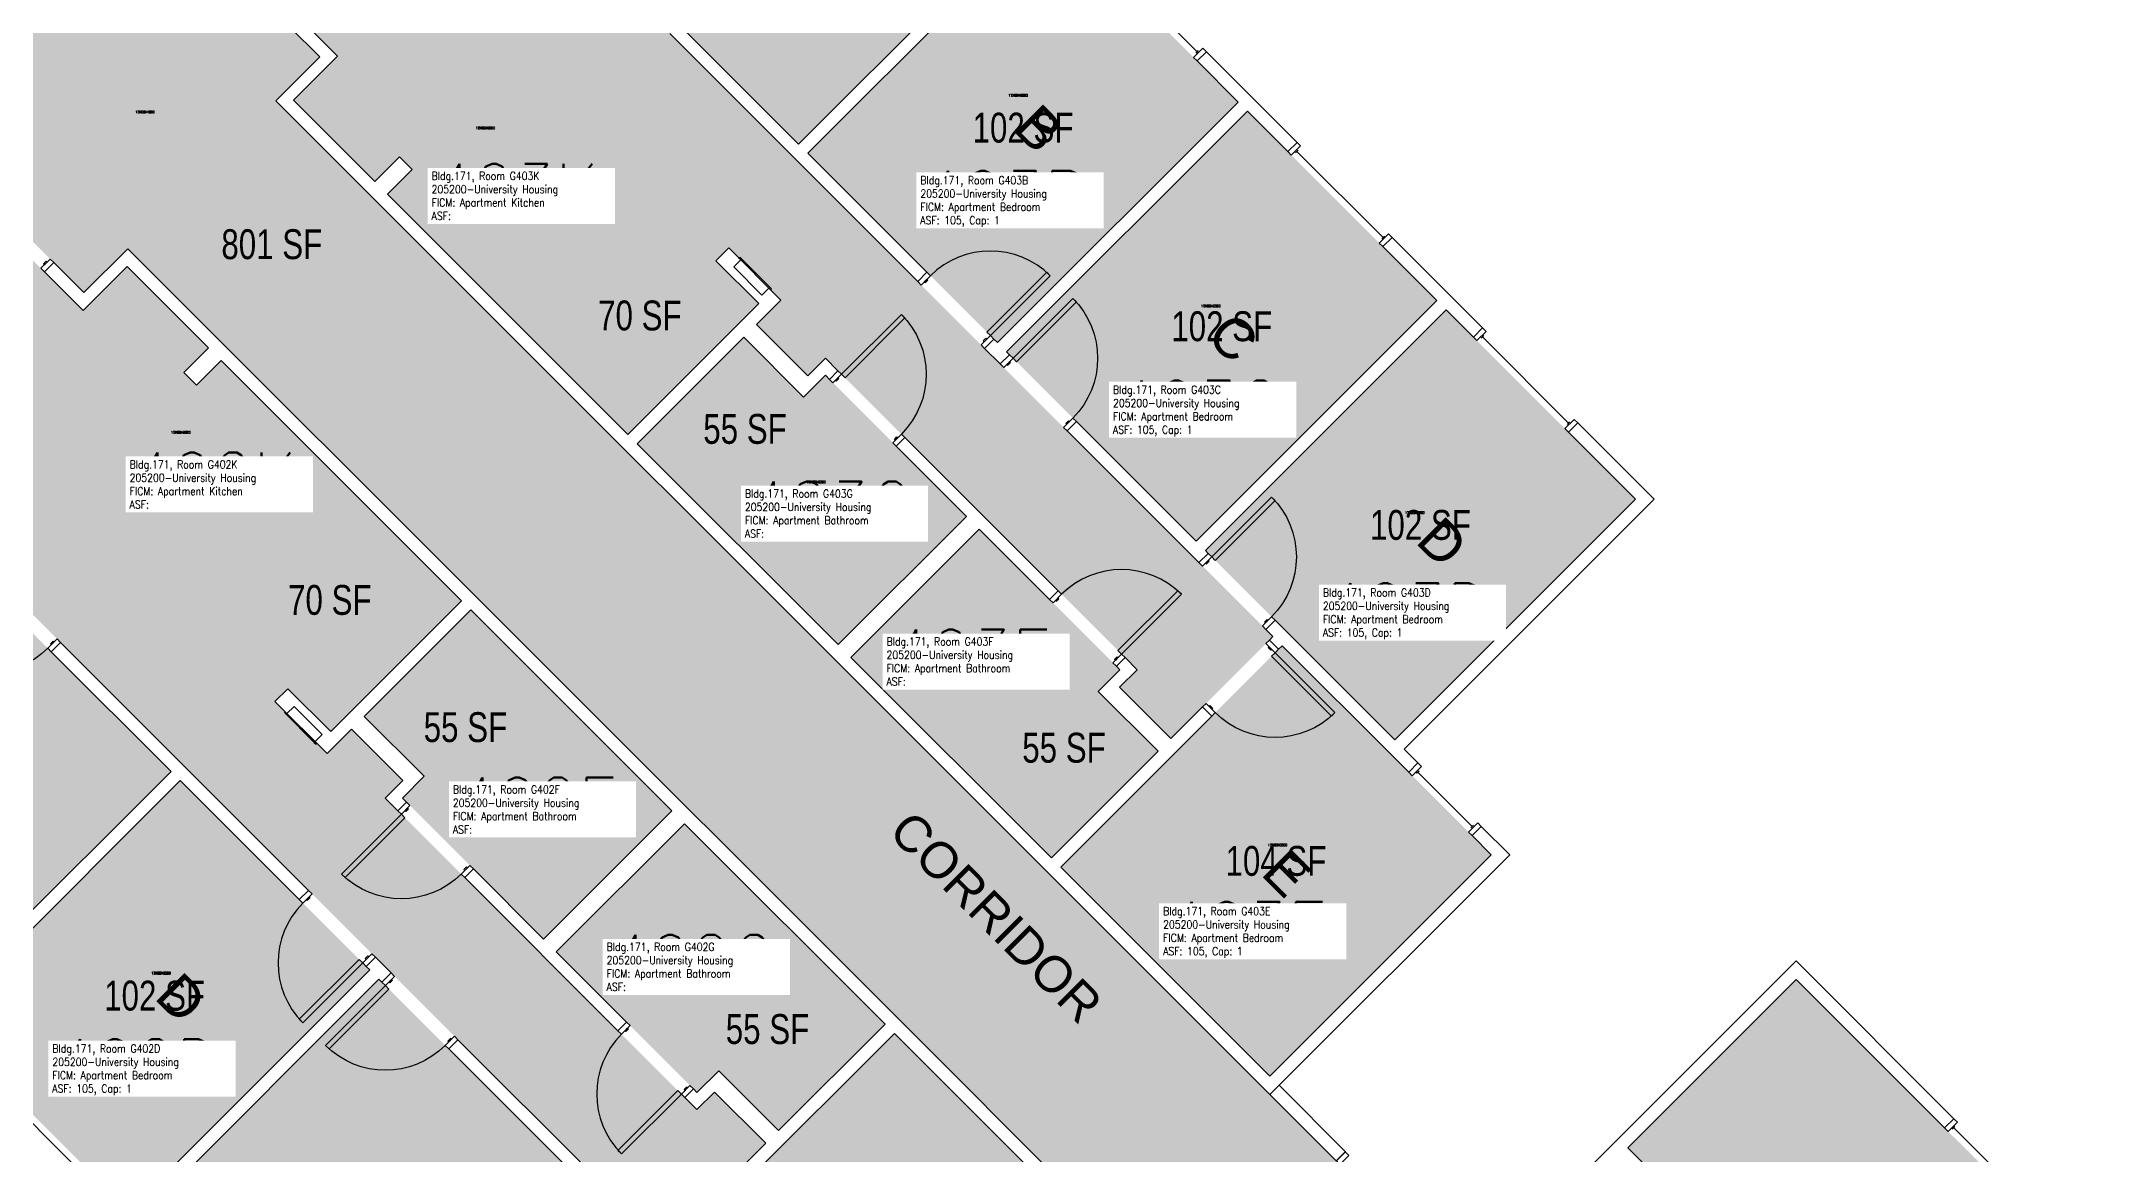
# Model space of a CAD drawing. Header units: inches. Extents: x 1062 to 4030, y -1482 to 1605.
# Drawn here: x 1840 to 2662, y -973 to -525 of the extents above; entities that cross this region are included whole.
import ezdxf
from ezdxf.enums import TextEntityAlignment as Align

# ---------------------------------------------------------------- set-up
doc = ezdxf.new("R2010")
doc.units = ezdxf.units.IN
doc.header["$LTSCALE"] = 192
doc.header["$MEASUREMENT"] = 0
for name, color, linetype in [('A-AREA-IDEN', 1, 'Continuous'), ('A-DOOR', 2, 'Continuous'), ('A-GLAZ', 1, 'Continuous'), ('A-IDEN-RNUM', 7, 'Continuous'), ('A-IDEN-SNUM', 4, 'Continuous'), ('A-IDEN-VNUM', 4, 'Continuous'), ('A-WALL', 5, 'Continuous'), ('AREA-TEXT', 3, 'Continuous'), ('E-POWER', 2, 'Continuous'), ('Rooms-Category-Color', 7, 'Continuous'), ('Rooms-College-Color', 7, 'Continuous'), ('Rooms-Department-Color', 7, 'Continuous'), ('Rooms-Division-Color', 7, 'Continuous'), ('Rooms-Information', 7, 'Continuous')]:
    doc.layers.add(name, color=color, linetype=linetype)
doc.styles.add('AREA', font='arial.ttf', dxfattribs={"width": 0.75, "height": 12})
doc.styles.add('Dimstyle', font='arial.ttf')
doc.styles.add('ROOMSNUMBER', font='txt.shx', dxfattribs={"height": 0.03})
doc.styles.add('ROOMVNUMBER', font='simplex.shx', dxfattribs={"width": 0.85})
doc.styles.get("Standard").update_dxf_attribs({"font": 'arial.ttf'})

msp = doc.modelspace()

# ---------------------------------------------------------------- hatches: boundary and pattern name
at = {"layer": 'Rooms-Category-Color', "true_color": 0xadadad}
msp.add_hatch(color=253, dxfattribs=at).paths.add_polyline_path([(1455.35, -189.39), (1460.61, -184.13), (1514.75, -129.99), (1746.97, -362.21), (1764.65, -344.53), (1822.86, -402.74), (1805.18, -420.42), (1892.5, -507.74), (1910.18, -490.06), (1951.98, -531.87), (1934.31, -549.55), (2432.22, -1047.46), (2389.79, -1089.89), (2369.99, -1070.09), (2352.98, -1087.11), (2346.3, -1080.38), (1874.91, -608.94), (1857.23, -626.62), (1815.42, -584.81), (1833.1, -567.14), (1745.78, -479.82), (1728.1, -497.5), (1669.89, -439.28), (1687.57, -421.61)])
at = {"layer": 'Rooms-Category-Color', "true_color": 0x728ef3}
for points in [[(1974.13, -581.95), (1941.47, -549.28), (1959.14, -531.6), (1913.89, -486.35), (1915.3, -484.94), (1911.86, -481.49), (1892.76, -500.58), (1875.81, -483.63), (1930.09, -429.36), (1947.03, -446.31), (1938.73, -454.62), (1942.17, -458.07), (1953.93, -446.31), (1933.53, -425.91), (2050.29, -309.15), (2146.11, -404.97), (2060.55, -490.53), (2334.82, -764.79), (2293.8, -805.81), (2273.21, -785.21), (2280.28, -778.14), (2155.07, -652.93), (2147.99, -660), (2127.4, -639.4), (2137.2, -629.6), (2116.25, -608.65), (2111.13, -613.78), (2031.84, -534.49), (1989.16, -577.18), (1984.03, -572.05)], [(2164.67, -393.83), (2241.04, -470.2), (2144.34, -566.89), (2067.97, -490.53)], [(2148.05, -570.61), (2224.15, -646.71), (2320.85, -550.01), (2244.75, -473.91)], [(1979.26, -587.08), (2075.78, -683.6), (2128.36, -631.01), (2031.84, -534.49)], [(1907.31, -648.77), (1874.64, -616.1), (1856.97, -633.78), (1811.71, -588.53), (1810.3, -589.94), (1806.85, -586.49), (1825.94, -567.4), (1808.99, -550.45), (1754.72, -604.72), (1771.67, -621.67), (1779.98, -613.36), (1783.43, -616.81), (1771.67, -628.57), (1751.28, -608.17), (1634.51, -724.93), (1730.33, -820.74), (1815.89, -735.18), (2090.16, -1009.45), (2131.17, -968.44), (2110.57, -947.85), (2103.5, -954.92), (1978.29, -829.7), (1985.36, -822.63), (1964.76, -802.04), (1954.96, -811.84), (1934.01, -790.89), (1939.14, -785.76), (1859.86, -706.48), (1902.54, -663.8), (1897.41, -658.67)], [(2227.87, -650.42), (2303.97, -726.52), (2400.66, -629.83), (2324.56, -553.72)], [(2307.68, -730.23), (2383.78, -806.34), (2480.48, -709.64), (2404.38, -633.54)], [(2079.49, -687.31), (2160.24, -768.05), (2211.77, -716.52), (2155.07, -659.82), (2146.32, -668.57), (2122.27, -644.53)], [(1912.44, -653.9), (2008.96, -750.42), (1956.38, -803), (1859.86, -706.48)], [(2165.36, -773.18), (2245.9, -853.71), (2288.68, -810.93), (2264.64, -786.89), (2273.39, -778.14), (2216.89, -721.65)], [(1719.19, -839.31), (1795.56, -915.67), (1892.25, -818.98), (1815.89, -742.61)], [(2012.67, -754.13), (2093.42, -834.88), (2041.88, -886.41), (1985.18, -829.7), (1993.93, -820.95), (1969.89, -796.91)], [(2338.53, -768.51), (2249.61, -857.43), (2333.58, -941.39), (2422.5, -852.48)], [(1895.97, -822.69), (1972.07, -898.79), (1875.37, -995.49), (1799.27, -919.39)], [(2098.54, -840), (2179.08, -920.54), (2136.3, -963.32), (2112.25, -939.27), (2103.5, -948.02), (2047.01, -891.53)], [(1975.78, -902.5), (2051.88, -978.61), (1955.19, -1075.3), (1879.09, -999.2)], [(2544.91, -902.59), (2477.3, -970.21), (2565.34, -1058.25), (2594.59, -1087.5), (2662.21, -1019.88)], [(2093.87, -1013.17), (2182.79, -924.25), (2266.76, -1008.22), (2177.84, -1097.14)]]:
    msp.add_hatch(color=171, dxfattribs=at).paths.add_polyline_path(points)
at = {"layer": 'Rooms-College-Color', "true_color": 0xadadad}
for points in [[(1455.35, -189.39), (1460.61, -184.13), (1514.75, -129.99), (1746.97, -362.21), (1764.65, -344.53), (1822.86, -402.74), (1805.18, -420.42), (1892.5, -507.74), (1910.18, -490.06), (1951.98, -531.87), (1934.31, -549.55), (2432.22, -1047.46), (2389.79, -1089.89), (2369.99, -1070.09), (2352.98, -1087.11), (2346.3, -1080.38), (1874.91, -608.94), (1857.23, -626.62), (1815.42, -584.81), (1833.1, -567.14), (1745.78, -479.82), (1728.1, -497.5), (1669.89, -439.28), (1687.57, -421.61)], [(1974.13, -581.95), (1941.47, -549.28), (1959.14, -531.6), (1913.89, -486.35), (1915.3, -484.94), (1911.86, -481.49), (1892.76, -500.58), (1875.81, -483.63), (1930.09, -429.36), (1947.03, -446.31), (1938.73, -454.62), (1942.17, -458.07), (1953.93, -446.31), (1933.53, -425.91), (2050.29, -309.15), (2146.11, -404.97), (2060.55, -490.53), (2334.82, -764.79), (2293.8, -805.81), (2273.21, -785.21), (2280.28, -778.14), (2155.07, -652.93), (2147.99, -660), (2127.4, -639.4), (2137.2, -629.6), (2116.25, -608.65), (2111.13, -613.78), (2031.84, -534.49), (1989.16, -577.18), (1984.03, -572.05)], [(2164.67, -393.83), (2241.04, -470.2), (2144.34, -566.89), (2067.97, -490.53)], [(2148.05, -570.61), (2224.15, -646.71), (2320.85, -550.01), (2244.75, -473.91)], [(1979.26, -587.08), (2075.78, -683.6), (2128.36, -631.01), (2031.84, -534.49)], [(1907.31, -648.77), (1874.64, -616.1), (1856.97, -633.78), (1811.71, -588.53), (1810.3, -589.94), (1806.85, -586.49), (1825.94, -567.4), (1808.99, -550.45), (1754.72, -604.72), (1771.67, -621.67), (1779.98, -613.36), (1783.43, -616.81), (1771.67, -628.57), (1751.28, -608.17), (1634.51, -724.93), (1730.33, -820.74), (1815.89, -735.18), (2090.16, -1009.45), (2131.17, -968.44), (2110.57, -947.85), (2103.5, -954.92), (1978.29, -829.7), (1985.36, -822.63), (1964.76, -802.04), (1954.96, -811.84), (1934.01, -790.89), (1939.14, -785.76), (1859.86, -706.48), (1902.54, -663.8), (1897.41, -658.67)], [(2227.87, -650.42), (2303.97, -726.52), (2400.66, -629.83), (2324.56, -553.72)], [(2307.68, -730.23), (2383.78, -806.34), (2480.48, -709.64), (2404.38, -633.54)], [(2079.49, -687.31), (2160.24, -768.05), (2211.77, -716.52), (2155.07, -659.82), (2146.32, -668.57), (2122.27, -644.53)], [(1912.44, -653.9), (2008.96, -750.42), (1956.38, -803), (1859.86, -706.48)], [(2165.36, -773.18), (2245.9, -853.71), (2288.68, -810.93), (2264.64, -786.89), (2273.39, -778.14), (2216.89, -721.65)], [(1719.19, -839.31), (1795.56, -915.67), (1892.25, -818.98), (1815.89, -742.61)], [(2012.67, -754.13), (2093.42, -834.88), (2041.88, -886.41), (1985.18, -829.7), (1993.93, -820.95), (1969.89, -796.91)], [(2338.53, -768.51), (2249.61, -857.43), (2333.58, -941.39), (2422.5, -852.48)], [(1895.97, -822.69), (1972.07, -898.79), (1875.37, -995.49), (1799.27, -919.39)], [(2098.54, -840), (2179.08, -920.54), (2136.3, -963.32), (2112.25, -939.27), (2103.5, -948.02), (2047.01, -891.53)], [(1975.78, -902.5), (2051.88, -978.61), (1955.19, -1075.3), (1879.09, -999.2)], [(2544.91, -902.59), (2477.3, -970.21), (2565.34, -1058.25), (2594.59, -1087.5), (2662.21, -1019.88)], [(2093.87, -1013.17), (2182.79, -924.25), (2266.76, -1008.22), (2177.84, -1097.14)]]:
    msp.add_hatch(color=253, dxfattribs=at).paths.add_polyline_path(points)
at = {"layer": 'Rooms-Department-Color', "true_color": 0xacacac}
msp.add_hatch(color=253, dxfattribs=at).paths.add_polyline_path([(1455.35, -189.39), (1460.61, -184.13), (1514.75, -129.99), (1746.97, -362.21), (1764.65, -344.53), (1822.86, -402.74), (1805.18, -420.42), (1892.5, -507.74), (1910.18, -490.06), (1951.98, -531.87), (1934.31, -549.55), (2432.22, -1047.46), (2389.79, -1089.89), (2369.99, -1070.09), (2352.98, -1087.11), (2346.3, -1080.38), (1874.91, -608.94), (1857.23, -626.62), (1815.42, -584.81), (1833.1, -567.14), (1745.78, -479.82), (1728.1, -497.5), (1669.89, -439.28), (1687.57, -421.61)])
at = {"layer": 'Rooms-Department-Color', "true_color": 0x604aed}
for points in [[(1974.13, -581.95), (1941.47, -549.28), (1959.14, -531.6), (1913.89, -486.35), (1915.3, -484.94), (1911.86, -481.49), (1892.76, -500.58), (1875.81, -483.63), (1930.09, -429.36), (1947.03, -446.31), (1938.73, -454.62), (1942.17, -458.07), (1953.93, -446.31), (1933.53, -425.91), (2050.29, -309.15), (2146.11, -404.97), (2060.55, -490.53), (2334.82, -764.79), (2293.8, -805.81), (2273.21, -785.21), (2280.28, -778.14), (2155.07, -652.93), (2147.99, -660), (2127.4, -639.4), (2137.2, -629.6), (2116.25, -608.65), (2111.13, -613.78), (2031.84, -534.49), (1989.16, -577.18), (1984.03, -572.05)], [(2164.67, -393.83), (2241.04, -470.2), (2144.34, -566.89), (2067.97, -490.53)], [(2148.05, -570.61), (2224.15, -646.71), (2320.85, -550.01), (2244.75, -473.91)], [(1979.26, -587.08), (2075.78, -683.6), (2128.36, -631.01), (2031.84, -534.49)], [(1907.31, -648.77), (1874.64, -616.1), (1856.97, -633.78), (1811.71, -588.53), (1810.3, -589.94), (1806.85, -586.49), (1825.94, -567.4), (1808.99, -550.45), (1754.72, -604.72), (1771.67, -621.67), (1779.98, -613.36), (1783.43, -616.81), (1771.67, -628.57), (1751.28, -608.17), (1634.51, -724.93), (1730.33, -820.74), (1815.89, -735.18), (2090.16, -1009.45), (2131.17, -968.44), (2110.57, -947.85), (2103.5, -954.92), (1978.29, -829.7), (1985.36, -822.63), (1964.76, -802.04), (1954.96, -811.84), (1934.01, -790.89), (1939.14, -785.76), (1859.86, -706.48), (1902.54, -663.8), (1897.41, -658.67)], [(2227.87, -650.42), (2303.97, -726.52), (2400.66, -629.83), (2324.56, -553.72)], [(2307.68, -730.23), (2383.78, -806.34), (2480.48, -709.64), (2404.38, -633.54)], [(2079.49, -687.31), (2160.24, -768.05), (2211.77, -716.52), (2155.07, -659.82), (2146.32, -668.57), (2122.27, -644.53)], [(1912.44, -653.9), (2008.96, -750.42), (1956.38, -803), (1859.86, -706.48)], [(2165.36, -773.18), (2245.9, -853.71), (2288.68, -810.93), (2264.64, -786.89), (2273.39, -778.14), (2216.89, -721.65)], [(1719.19, -839.31), (1795.56, -915.67), (1892.25, -818.98), (1815.89, -742.61)], [(2012.67, -754.13), (2093.42, -834.88), (2041.88, -886.41), (1985.18, -829.7), (1993.93, -820.95), (1969.89, -796.91)], [(2338.53, -768.51), (2249.61, -857.43), (2333.58, -941.39), (2422.5, -852.48)], [(1895.97, -822.69), (1972.07, -898.79), (1875.37, -995.49), (1799.27, -919.39)], [(2098.54, -840), (2179.08, -920.54), (2136.3, -963.32), (2112.25, -939.27), (2103.5, -948.02), (2047.01, -891.53)], [(1975.78, -902.5), (2051.88, -978.61), (1955.19, -1075.3), (1879.09, -999.2)], [(2544.91, -902.59), (2477.3, -970.21), (2565.34, -1058.25), (2594.59, -1087.5), (2662.21, -1019.88)], [(2093.87, -1013.17), (2182.79, -924.25), (2266.76, -1008.22), (2177.84, -1097.14)]]:
    msp.add_hatch(color=173, dxfattribs=at).paths.add_polyline_path(points)
at = {"layer": 'Rooms-Division-Color', "true_color": 0xadadad}
msp.add_hatch(color=253, dxfattribs=at).paths.add_polyline_path([(1455.35, -189.39), (1460.61, -184.13), (1514.75, -129.99), (1746.97, -362.21), (1764.65, -344.53), (1822.86, -402.74), (1805.18, -420.42), (1892.5, -507.74), (1910.18, -490.06), (1951.98, -531.87), (1934.31, -549.55), (2432.22, -1047.46), (2389.79, -1089.89), (2369.99, -1070.09), (2352.98, -1087.11), (2346.3, -1080.38), (1874.91, -608.94), (1857.23, -626.62), (1815.42, -584.81), (1833.1, -567.14), (1745.78, -479.82), (1728.1, -497.5), (1669.89, -439.28), (1687.57, -421.61)])
at = {"layer": 'Rooms-Division-Color', "true_color": 0x604aed}
for points in [[(1974.13, -581.95), (1941.47, -549.28), (1959.14, -531.6), (1913.89, -486.35), (1915.3, -484.94), (1911.86, -481.49), (1892.76, -500.58), (1875.81, -483.63), (1930.09, -429.36), (1947.03, -446.31), (1938.73, -454.62), (1942.17, -458.07), (1953.93, -446.31), (1933.53, -425.91), (2050.29, -309.15), (2146.11, -404.97), (2060.55, -490.53), (2334.82, -764.79), (2293.8, -805.81), (2273.21, -785.21), (2280.28, -778.14), (2155.07, -652.93), (2147.99, -660), (2127.4, -639.4), (2137.2, -629.6), (2116.25, -608.65), (2111.13, -613.78), (2031.84, -534.49), (1989.16, -577.18), (1984.03, -572.05)], [(2164.67, -393.83), (2241.04, -470.2), (2144.34, -566.89), (2067.97, -490.53)], [(2148.05, -570.61), (2224.15, -646.71), (2320.85, -550.01), (2244.75, -473.91)], [(1979.26, -587.08), (2075.78, -683.6), (2128.36, -631.01), (2031.84, -534.49)], [(1907.31, -648.77), (1874.64, -616.1), (1856.97, -633.78), (1811.71, -588.53), (1810.3, -589.94), (1806.85, -586.49), (1825.94, -567.4), (1808.99, -550.45), (1754.72, -604.72), (1771.67, -621.67), (1779.98, -613.36), (1783.43, -616.81), (1771.67, -628.57), (1751.28, -608.17), (1634.51, -724.93), (1730.33, -820.74), (1815.89, -735.18), (2090.16, -1009.45), (2131.17, -968.44), (2110.57, -947.85), (2103.5, -954.92), (1978.29, -829.7), (1985.36, -822.63), (1964.76, -802.04), (1954.96, -811.84), (1934.01, -790.89), (1939.14, -785.76), (1859.86, -706.48), (1902.54, -663.8), (1897.41, -658.67)], [(2227.87, -650.42), (2303.97, -726.52), (2400.66, -629.83), (2324.56, -553.72)], [(2307.68, -730.23), (2383.78, -806.34), (2480.48, -709.64), (2404.38, -633.54)], [(2079.49, -687.31), (2160.24, -768.05), (2211.77, -716.52), (2155.07, -659.82), (2146.32, -668.57), (2122.27, -644.53)], [(1912.44, -653.9), (2008.96, -750.42), (1956.38, -803), (1859.86, -706.48)], [(2165.36, -773.18), (2245.9, -853.71), (2288.68, -810.93), (2264.64, -786.89), (2273.39, -778.14), (2216.89, -721.65)], [(1719.19, -839.31), (1795.56, -915.67), (1892.25, -818.98), (1815.89, -742.61)], [(2012.67, -754.13), (2093.42, -834.88), (2041.88, -886.41), (1985.18, -829.7), (1993.93, -820.95), (1969.89, -796.91)], [(2338.53, -768.51), (2249.61, -857.43), (2333.58, -941.39), (2422.5, -852.48)], [(1895.97, -822.69), (1972.07, -898.79), (1875.37, -995.49), (1799.27, -919.39)], [(2098.54, -840), (2179.08, -920.54), (2136.3, -963.32), (2112.25, -939.27), (2103.5, -948.02), (2047.01, -891.53)], [(1975.78, -902.5), (2051.88, -978.61), (1955.19, -1075.3), (1879.09, -999.2)], [(2544.91, -902.59), (2477.3, -970.21), (2565.34, -1058.25), (2594.59, -1087.5), (2662.21, -1019.88)], [(2093.87, -1013.17), (2182.79, -924.25), (2266.76, -1008.22), (2177.84, -1097.14)]]:
    msp.add_hatch(color=173, dxfattribs=at).paths.add_polyline_path(points)

# ---------------------------------------------------------------- linework, layer by layer
at = {"layer": 'A-DOOR'}
for points in [[(1843.73, -613.12), (1845.14, -614.53), (1841.43, -618.24), (1840.01, -616.83)], [(1842.49, -614.36), (1842.14, -614), (1841.08, -615.06), (1841.43, -615.42)], [(2193.57, -623.55), (2192.16, -622.14), (2195.87, -618.42), (2197.28, -619.84)], [(2194.81, -622.31), (2195.16, -622.67), (2196.22, -621.61), (2195.87, -621.25)], [(2221.33, -643.88), (2219.91, -642.47), (2243.95, -618.42), (2245.37, -619.84)], [(2230.43, -652.98), (2231.84, -654.4), (2255.89, -630.36), (2254.47, -628.94)], [(2161.55, -659.41), (2162.97, -660.83), (2187.01, -636.79), (2185.59, -635.37)], [(2217.61, -647.59), (2219.03, -649.01), (2222.74, -645.29), (2221.33, -643.88)], [(2218.85, -646.36), (2218.5, -646), (2219.56, -644.94), (2219.91, -645.29)], [(2226.72, -656.7), (2225.3, -655.28), (2229.02, -651.57), (2230.43, -652.98)], [(2227.95, -655.46), (2228.31, -655.81), (2229.37, -654.75), (2229.02, -654.4)], [(2158.1, -662.86), (2156.69, -661.45), (2160.14, -658), (2161.55, -659.41)], [(2159.08, -661.89), (2159.43, -662.24), (2160.49, -661.18), (2160.14, -660.83)], [(2250.76, -680.74), (2252.17, -682.15), (2255.89, -678.44), (2254.47, -677.03)], [(2252, -679.5), (2251.64, -679.15), (2252.7, -678.09), (2253.06, -678.44)], [(2182.15, -686.9), (2183.56, -688.32), (2187.01, -684.87), (2185.59, -683.46)], [(2183.12, -685.93), (2182.77, -685.58), (2183.83, -684.52), (2184.18, -684.87)], [(2310.24, -732.8), (2311.66, -734.21), (2335.7, -710.17), (2334.29, -708.76)], [(2306.53, -736.51), (2305.12, -735.1), (2308.83, -731.39), (2310.24, -732.8)], [(2307.77, -735.27), (2308.12, -735.63), (2309.18, -734.57), (2308.83, -734.21)], [(2246.52, -751.27), (2245.1, -749.86), (2248.55, -746.41), (2249.96, -747.83)], [(2274, -771.87), (2272.59, -770.45), (2296.63, -746.41), (2298.05, -747.83)], [(2247.49, -750.3), (2247.84, -750.65), (2248.9, -749.59), (2248.55, -749.24)], [(2330.57, -760.55), (2331.99, -761.97), (2335.7, -758.26), (2334.29, -756.84)], [(2331.81, -759.32), (2331.46, -758.96), (2332.52, -757.9), (2332.87, -758.26)], [(1846.47, -765.77), (1847.88, -767.18), (1844.17, -770.89), (1842.76, -769.48)], [(1845.23, -767.01), (1844.88, -766.65), (1843.82, -767.71), (1844.17, -768.07)], [(2270.56, -775.31), (2271.97, -776.73), (2275.42, -773.28), (2274, -771.87)], [(2331.99, -767.62), (2333.4, -766.21), (2337.11, -769.92), (2335.7, -771.34)], [(2333.23, -768.86), (2332.87, -769.22), (2333.93, -770.28), (2334.29, -769.92)], [(2335.7, -771.34), (2334.29, -772.75), (2358.33, -796.79), (2359.74, -795.38)], [(2271.53, -774.34), (2271.18, -773.99), (2272.24, -772.93), (2272.59, -773.28)], [(2307.95, -791.67), (2306.53, -793.08), (2310.24, -796.79), (2311.66, -795.38)], [(2309.18, -792.9), (2309.54, -792.55), (2310.6, -793.61), (2310.24, -793.96)], [(1984.78, -836.19), (1986.19, -837.6), (1962.15, -861.65), (1960.73, -860.23)], [(1988.22, -832.74), (1986.81, -831.33), (1983.36, -834.78), (1984.78, -836.19)], [(1987.25, -833.72), (1987.6, -834.07), (1986.54, -835.13), (1986.19, -834.78)], [(2012.26, -856.79), (2013.68, -858.2), (2010.23, -861.65), (2008.82, -860.23)], [(2011.29, -857.76), (2010.94, -857.4), (2009.88, -858.46), (2010.23, -858.82)], [(1948.91, -868.21), (1947.5, -866.8), (1943.79, -870.51), (1945.2, -871.92)], [(1947.68, -869.45), (1948.03, -869.8), (1946.97, -870.86), (1946.61, -870.51)], [(1969.24, -895.96), (1967.83, -894.55), (1943.79, -918.59), (1945.2, -920.01)], [(1972.95, -892.25), (1974.37, -893.67), (1970.66, -897.38), (1969.24, -895.96)], [(1971.72, -893.49), (1971.36, -893.14), (1970.3, -894.2), (1970.66, -894.55)], [(1982.06, -901.36), (1980.64, -899.94), (1976.93, -903.65), (1978.35, -905.07)], [(1980.82, -902.59), (1981.17, -902.95), (1980.11, -904.01), (1979.76, -903.65)], [(1978.35, -905.07), (1979.76, -906.48), (1955.72, -930.52), (1954.3, -929.11)], [(2076.63, -921.15), (2075.22, -919.74), (2071.77, -923.19), (2073.19, -924.6)], [(2006.1, -925.4), (2007.51, -926.81), (2003.8, -930.52), (2002.39, -929.11)], [(2004.86, -926.63), (2004.51, -926.28), (2003.45, -927.34), (2003.8, -927.7)], [(2075.66, -922.13), (2076.02, -922.48), (2074.95, -923.54), (2074.6, -923.19)], [(2100.68, -945.2), (2102.09, -946.61), (2098.64, -950.06), (2097.23, -948.64)], [(2097.23, -948.64), (2095.81, -947.23), (2071.77, -971.27), (2073.19, -972.69)], [(2099.7, -946.17), (2099.35, -945.82), (2098.29, -946.88), (2098.64, -947.23)]]:
    msp.add_lwpolyline(points, close=True, dxfattribs=at)
for centre, start, end in [((2221.33, -643.88), 45, 135), ((2274, -771.87), 45, 135), ((1969.24, -895.96), 135, 225), ((2097.23, -948.64), 135, 225)]:
    msp.add_arc(centre, 34, start, end, dxfattribs=at)
at = {"layer": 'A-DOOR', "extrusion": (0, 0, -1)}
for centre, start, end in [((-2230.43, -652.98), 135, 225), ((-2161.55, -659.41), 135, 225), ((-2310.24, -732.8), 135, 225), ((-1818.72, -745.44), 225, 315), ((-2335.7, -771.34), 225, 315), ((-1984.78, -836.19), 225, 315), ((-1978.35, -905.07), 225, 315)]:
    msp.add_arc(centre, 34, start, end, dxfattribs=at)
at = {"layer": 'A-GLAZ'}
for p, q in [((2269.81, -495.26), (2304.46, -529.9)), ((2303.93, -530.44), (2304.99, -529.37)), ((2343.88, -570.39), (2344.94, -569.33)), ((2344.41, -569.86), (2379.06, -604.5)), ((2378.52, -605.03), (2379.59, -603.97)), ((2418.42, -644.93), (2419.48, -643.87)), ((2418.95, -644.4), (2453.6, -679.05)), ((2453.07, -679.58), (2454.13, -678.52)), ((2392.44, -819.77), (2393.5, -818.71)), ((2392.97, -819.24), (2414.89, -841.16)), ((2414.36, -841.69), (2415.42, -840.63)), ((1820.62, -944.45), (1855.27, -979.09)), ((2608.76, -961.66), (2607.69, -962.72)), ((2608.23, -962.19), (2642.87, -996.84))]:
    msp.add_line(p, q, dxfattribs=at)
for points in [[(2306.67, -528.4), (2308.08, -529.82), (2304.37, -533.53), (2302.95, -532.11)], [(2345.91, -567.65), (2344.5, -566.23), (2340.78, -569.94), (2342.2, -571.36)], [(2381.27, -603), (2382.68, -604.42), (2378.97, -608.13), (2377.55, -606.71)], [(2420.46, -642.19), (2419.04, -640.78), (2415.33, -644.49), (2416.74, -645.91)], [(2455.81, -677.55), (2457.23, -678.96), (2453.51, -682.68), (2452.1, -681.26)], [(2394.47, -817.03), (2393.06, -815.61), (2389.35, -819.33), (2390.76, -820.74)], [(2417.1, -839.66), (2418.52, -841.07), (2414.8, -844.78), (2413.39, -843.37)], [(2606.02, -963.69), (2604.6, -962.28), (2608.31, -958.57), (2609.73, -959.98)], [(2361.78, -976.84), (2360.36, -975.43), (2363.9, -971.89), (2365.31, -973.31)]]:
    msp.add_lwpolyline(points, close=True, dxfattribs=at)
at = {"layer": 'A-WALL'}
for p, q in [((2144.34, -566.89), (2241.04, -470.2)), ((2244.75, -473.91), (2148.05, -570.61)), ((1943.61, -516.07), (1959.14, -531.61)), ((1951.98, -531.87), (1939.89, -519.78)), ((2192.16, -622.14), (2092.54, -522.52)), ((2096.26, -518.81), (2144.34, -566.89)), ((1934.31, -549.55), (1951.98, -531.87)), ((1959.14, -531.61), (1941.47, -549.28)), ((2304.37, -533.53), (2308.08, -529.82)), ((2320.85, -550.01), (2304.37, -533.53)), ((2308.08, -529.82), (2344.5, -566.23)), ((2242.63, -857.87), (1934.31, -549.55)), ((1941.47, -549.28), (1974.13, -581.95)), ((2224.15, -646.71), (2320.85, -550.01)), ((2324.56, -553.72), (2227.87, -650.42)), ((2340.78, -569.94), (2324.56, -553.72)), ((2344.5, -566.23), (2340.78, -569.94)), ((1974.13, -581.95), (1984.03, -572.05)), ((1984.03, -572.05), (1989.16, -577.18)), ((2148.05, -570.61), (2195.87, -618.42)), ((1989.16, -577.18), (1979.26, -587.08)), ((1979.26, -587.08), (2075.78, -683.6)), ((2378.97, -608.13), (2382.68, -604.42)), ((2400.67, -629.83), (2378.97, -608.13)), ((2382.68, -604.42), (2419.04, -640.78)), ((1845.14, -614.53), (1841.43, -618.24)), ((1857.23, -626.62), (1845.14, -614.53)), ((1856.97, -633.78), (1874.64, -616.1)), ((1874.91, -608.95), (1857.23, -626.62)), ((1874.64, -616.1), (1907.31, -648.77)), ((2183.23, -917.27), (1874.91, -608.95)), ((2111.13, -613.78), (2116.25, -608.65)), ((2128.36, -631.02), (2111.13, -613.78)), ((2116.25, -608.65), (2137.2, -629.6)), ((1841.43, -618.24), (1856.97, -633.78)), ((2195.87, -618.42), (2192.16, -622.14)), ((2075.78, -683.6), (2128.36, -631.02)), ((2137.2, -629.6), (2127.4, -639.4)), ((2303.97, -726.52), (2400.67, -629.83)), ((2127.4, -639.4), (2148, -660)), ((2404.38, -633.54), (2307.68, -730.24)), ((2415.33, -644.49), (2404.38, -633.54)), ((2419.04, -640.78), (2415.33, -644.49)), ((1907.31, -648.77), (1897.41, -658.67)), ((2122.27, -644.53), (2079.49, -687.31)), ((2146.32, -668.57), (2122.27, -644.53)), ((2219.03, -649.01), (2222.74, -645.29)), ((2225.3, -655.28), (2219.03, -649.01)), ((2222.74, -645.29), (2224.15, -646.71)), ((1902.54, -663.8), (1912.44, -653.9)), ((1912.44, -653.9), (2008.96, -750.42)), ((2148, -660), (2155.07, -652.93)), ((2155.07, -652.93), (2160.14, -658)), ((2229.02, -651.57), (2225.3, -655.28)), ((2227.87, -650.42), (2229.02, -651.57)), ((1897.41, -658.67), (1902.54, -663.8)), ((2155.07, -659.82), (2146.32, -668.57)), ((2156.69, -661.45), (2155.07, -659.82)), ((2160.14, -658), (2156.69, -661.45)), ((2252.17, -682.15), (2255.89, -678.44)), ((2305.12, -735.1), (2252.17, -682.15)), ((2255.89, -678.44), (2303.97, -726.52)), ((2453.51, -682.68), (2457.23, -678.96)), ((2457.23, -678.96), (2487.9, -709.64)), ((2079.49, -687.31), (2160.24, -768.05)), ((2183.56, -688.32), (2187.01, -684.87)), ((2211.77, -716.52), (2183.56, -688.32)), ((2187.01, -684.87), (2248.55, -746.41)), ((2480.48, -709.64), (2453.51, -682.68)), ((2383.78, -806.34), (2480.48, -709.64)), ((2487.9, -709.64), (2387.5, -810.05)), ((2160.24, -768.05), (2211.77, -716.52)), ((2216.89, -721.65), (2165.36, -773.18)), ((2245.1, -749.86), (2216.89, -721.65)), ((2308.83, -731.39), (2305.12, -735.1)), ((2307.68, -730.24), (2308.83, -731.39)), ((2248.55, -746.41), (2245.1, -749.86)), ((2008.96, -750.42), (1956.38, -803)), ((1969.89, -796.91), (2012.67, -754.13)), ((2012.67, -754.13), (2093.42, -834.88)), ((2331.99, -761.97), (2335.7, -758.26)), ((2334.82, -764.8), (2331.99, -761.97)), ((2335.7, -758.26), (2383.78, -806.34)), ((1847.88, -767.18), (1844.17, -770.89)), ((1844.17, -770.89), (1892.26, -818.98)), ((1947.5, -866.8), (1847.88, -767.18)), ((2333.4, -766.21), (2334.82, -764.8)), ((2337.11, -769.92), (2333.4, -766.21)), ((2338.53, -768.51), (2337.11, -769.92)), ((2383.34, -813.32), (2338.53, -768.51)), ((2165.36, -773.18), (2245.9, -853.71)), ((2264.64, -786.89), (2273.39, -778.14)), ((2271.97, -776.73), (2275.42, -773.28)), ((2273.39, -778.14), (2271.97, -776.73)), ((2280.28, -778.14), (2273.21, -785.21)), ((2275.42, -773.28), (2280.28, -778.14)), ((1939.14, -785.76), (1934.01, -790.89)), ((1956.38, -803), (1939.14, -785.76)), ((2288.68, -810.93), (2264.64, -786.89)), ((2273.21, -785.21), (2293.8, -805.81)), ((1934.01, -790.89), (1954.96, -811.84)), ((1993.93, -820.95), (1969.89, -796.91)), ((2310.24, -796.79), (2249.61, -857.43)), ((2293.8, -805.81), (2306.53, -793.08)), ((2306.53, -793.08), (2310.24, -796.79)), ((1954.96, -811.84), (1964.76, -802.04)), ((1964.76, -802.04), (1985.36, -822.63)), ((2245.9, -853.71), (2288.68, -810.93)), ((2389.35, -819.33), (2383.34, -813.32)), ((2387.5, -810.05), (2393.06, -815.61)), ((1892.26, -818.98), (1795.56, -915.67)), ((1985.18, -829.71), (1993.93, -820.95)), ((2393.06, -815.61), (2389.35, -819.33)), ((1799.27, -919.39), (1895.97, -822.69)), ((1895.97, -822.69), (1943.79, -870.51)), ((1985.36, -822.63), (1978.29, -829.71)), ((1978.29, -829.71), (1983.36, -834.78)), ((1986.81, -831.33), (1985.18, -829.71)), ((1983.36, -834.78), (1986.81, -831.33)), ((2093.42, -834.88), (2041.89, -886.41)), ((2047.01, -891.53), (2098.54, -840)), ((2098.54, -840), (2179.08, -920.54)), ((2414.8, -844.78), (2418.52, -841.07)), ((2422.5, -852.48), (2414.8, -844.78)), ((2418.52, -841.07), (2429.92, -852.48)), ((2429.92, -852.48), (2333.58, -948.82)), ((2333.58, -941.4), (2422.5, -852.48)), ((2013.68, -858.2), (2010.23, -861.65)), ((2010.23, -861.65), (2071.77, -923.19)), ((2041.89, -886.41), (2013.68, -858.2)), ((2333.58, -948.82), (2242.63, -857.87)), ((2249.61, -857.43), (2333.58, -941.4)), ((1943.79, -870.51), (1947.5, -866.8)), ((1974.37, -893.67), (1970.66, -897.38)), ((1980.64, -899.94), (1974.37, -893.67)), ((2075.22, -919.74), (2047.01, -891.53)), ((2412.42, -1027.66), (2544.91, -895.17)), ((2544.91, -895.17), (2608.31, -958.57)), ((1972.07, -898.79), (1875.37, -995.49)), ((1879.09, -999.2), (1975.78, -902.5)), ((1970.66, -897.38), (1972.07, -898.79)), ((1975.78, -902.5), (1976.93, -903.65)), ((1976.93, -903.65), (1980.64, -899.94)), ((2544.91, -902.59), (2477.3, -970.21)), ((2604.6, -962.28), (2544.91, -902.59)), ((2071.77, -923.19), (2075.22, -919.74)), ((2179.08, -920.54), (2136.3, -963.32)), ((2274.18, -1008.22), (2183.23, -917.27)), ((2007.51, -926.81), (2003.8, -930.52)), ((2060.46, -979.76), (2007.51, -926.81)), ((2122.15, -984.88), (2182.79, -924.25)), ((2182.79, -924.25), (2266.76, -1008.22)), ((2003.8, -930.52), (2051.88, -978.61)), ((2112.25, -939.27), (2103.5, -948.02)), ((2136.3, -963.32), (2112.25, -939.27)), ((2337.29, -945.11), (2333.58, -948.82)), ((2363.99, -971.8), (2337.29, -945.11)), ((2102.09, -946.61), (2098.64, -950.06)), ((2098.64, -950.06), (2103.5, -954.92)), ((2103.5, -948.02), (2102.09, -946.61)), ((2103.5, -954.92), (2110.57, -947.85)), ((2110.57, -947.85), (2131.17, -968.44)), ((2333.58, -948.82), (2360.27, -975.52)), ((2608.31, -958.57), (2604.6, -962.28)), ((2131.17, -968.44), (2118.44, -981.17)), ((2360.27, -975.52), (2363.99, -971.8)), ((2477.3, -970.21), (2565.26, -1058.18))]:
    msp.add_line(p, q, dxfattribs=at)
at = {"layer": 'E-POWER'}
for points in [[(2132.38, -624.78), (2121.07, -613.47), (2118.24, -616.3), (2129.56, -627.61)], [(2121.07, -613.47), (2120.36, -612.76), (2120.45, -612.67), (2120.54, -612.59), (2120.72, -612.41), (2132.74, -624.43), (2133.44, -625.14), (2133.09, -625.49)], [(1938.83, -795.71), (1938.12, -795), (1938.04, -795.09), (1937.95, -795.18), (1937.77, -795.36), (1949.79, -807.38), (1950.5, -808.08), (1950.85, -807.73)], [(1950.15, -807.02), (1938.83, -795.71), (1941.66, -792.88), (1952.97, -804.19)]]:
    msp.add_lwpolyline(points, close=True, dxfattribs=at)

# ---------------------------------------------------------------- texts
at = {"layer": 'A-AREA-IDEN'}
msp.add_text('CORRIDOR', height=14.4, rotation=315, dxfattribs=at).set_placement((2218.58, -882.65), align=Align.CENTER)
at = {"layer": 'A-AREA-IDEN', "char_height": 16, "width": 1, "attachment_point": 1, "rotation": 314.99675, "style": 'Dimstyle'}
for s, insert in [('{\\C1;B}', (2241.16, -549.74)), ('{\\C1;C}', (2318.83, -633.35)), ('{\\C1;D}', (2402.89, -715.51)), ('{\\C1;E}', (2340.74, -848.94)), ('{\\C1;D}', (1896.34, -898.71))]:
    msp.add_mtext(s, dxfattribs=dict(at, insert=insert))
at = {"layer": 'A-IDEN-RNUM', "style": 'ROOMSNUMBER', "width": 0.85}
for s, p in [('0403-B0', (2232.47, -547.31)), ('0419-A0', (1881.78, -553.99)), ('0403-K0', (2018.48, -560.42)), ('0403-C0', (2309.84, -631.96)), ('0402-K0', (1896.16, -682.74)), ('0403-G0', (2151.32, -702.68)), ('0403-D0', (2391.79, -715.04)), ('0403-F0', (2208.71, -774.54)), ('0402-F0', (2038.98, -834.1)), ('0403-E0', (2336.66, -848.6)), ('0402-G0', (2100.7, -895.82)), ('0402-D0', (1888.23, -900.07))]:
    msp.add_text(s, height=1, dxfattribs=at).set_placement(p, align=Align.MIDDLE_CENTER)
at = {"layer": 'A-IDEN-SNUM', "style": 'ROOMSNUMBER', "width": 0.85}
for s, p in [('1710G403B0', (2232.47, -547.31)), ('1710G419A0', (1881.78, -553.99)), ('1710G403K0', (2018.48, -560.42)), ('1710G403C0', (2309.84, -631.96)), ('1710G402K0', (1896.16, -682.74)), ('1710G403G0', (2151.32, -702.68)), ('1710G403D0', (2391.79, -715.04)), ('1710G403F0', (2208.71, -774.54)), ('1710G402F0', (2038.98, -834.1)), ('1710G403E0', (2336.66, -848.6)), ('1710G402G0', (2100.7, -895.82)), ('1710G402D0', (1888.23, -900.07))]:
    msp.add_text(s, height=1, dxfattribs=at).set_placement(p, align=Align.MIDDLE_CENTER)
at = {"layer": 'A-IDEN-VNUM', "style": 'ROOMVNUMBER', "width": 0.85}
for s, p in [('403K', (2030.61, -586.13)), ('403B', (2226.9, -588.95)), ('403C', (2304.75, -673.12)), ('402K', (1909.33, -702.09)), ('403G', (2156.89, -713.81)), ('403D', (2388.57, -754.65)), ('403F', (2212.87, -773.25)), ('402F', (2038.69, -832.69)), ('403E', (2323.97, -882.66)), ('402G', (2101.37, -895.93)), ('402D', (1878.3, -937.88))]:
    msp.add_text(s, height=22.5, dxfattribs=at).set_placement(p, align=Align.MIDDLE_CENTER)
at = {"layer": 'AREA-TEXT', "style": 'AREA', "width": 0.75}
for s, p in [('102 SF', (2234.45, -560.31)), ('801 SF', (1932.74, -607.14)), ('70 SF', (2080.56, -635.79)), ('102 SF', (2314.27, -640.12)), ('55 SF', (2122.8, -681.36)), ('102 SF', (2394.08, -719.94)), ('70 SF', (1956.04, -750.08)), ('55 SF', (2010.5, -801.21)), ('55 SF', (2250.91, -809.48)), ('104 SF', (2336.05, -854.95)), ('102 SF', (1885.67, -909.09)), ('55 SF', (2131.83, -922.53))]:
    msp.add_text(s, height=12, dxfattribs=at).set_placement(p, align=Align.MIDDLE_CENTER)

# ---------------------------------------------------------------- next in the draw order: texts
at = {"layer": 'Rooms-Information', "char_height": 3.2143, "width": 72, "attachment_point": 7, "style": 'ROOMVNUMBER', "bg_fill": 3, "box_fill_scale": 1.5, "bg_fill_color": 256, "bg_fill_true_color": 13158600, "bg_fill_transparency": 0}
for s, insert in [('Bldg.171, Room G403K^M^J205200-University Housing^M^JFICM: Apartment Kitchen^M^JASF: ', (1996.92, -597.38)), ('Bldg.171, Room G403B^M^J205200-University Housing^M^JFICM: Apartment Bedroom^M^JASF: 105, Cap: 1', (2193.21, -600.2)), ('Bldg.171, Room G403C^M^J205200-University Housing^M^JFICM: Apartment Bedroom^M^JASF: 105, Cap: 1', (2270.6, -684.37)), ('Bldg.171, Room G402K^M^J205200-University Housing^M^JFICM: Apartment Kitchen^M^JASF: ', (1875.64, -713.34)), ('Bldg.171, Room G403G^M^J205200-University Housing^M^JFICM: Apartment Bathroom^M^JASF: ', (2122.74, -725.06)), ('Bldg.171, Room G403D^M^J205200-University Housing^M^JFICM: Apartment Bedroom^M^JASF: 105, Cap: 1', (2354.87, -765.9)), ('Bldg.171, Room G403F^M^J205200-University Housing^M^JFICM: Apartment Bathroom^M^JASF: ', (2179.63, -784.5)), ('Bldg.171, Room G402F^M^J205200-University Housing^M^JFICM: Apartment Bathroom^M^JASF: ', (2005.45, -843.94)), ('Bldg.171, Room G403E^M^J205200-University Housing^M^JFICM: Apartment Bedroom^M^JASF: 105, Cap: 1', (2290.73, -893.91)), ('Bldg.171, Room G402G^M^J205200-University Housing^M^JFICM: Apartment Bathroom^M^JASF: ', (2067.22, -907.18)), ('Bldg.171, Room G402D^M^J205200-University Housing^M^JFICM: Apartment Bedroom^M^JASF: 105, Cap: 1', (1844.6, -949.13))]:
    msp.add_mtext(s, dxfattribs=dict(at, insert=insert))

doc.saveas('drawing.dxf')
